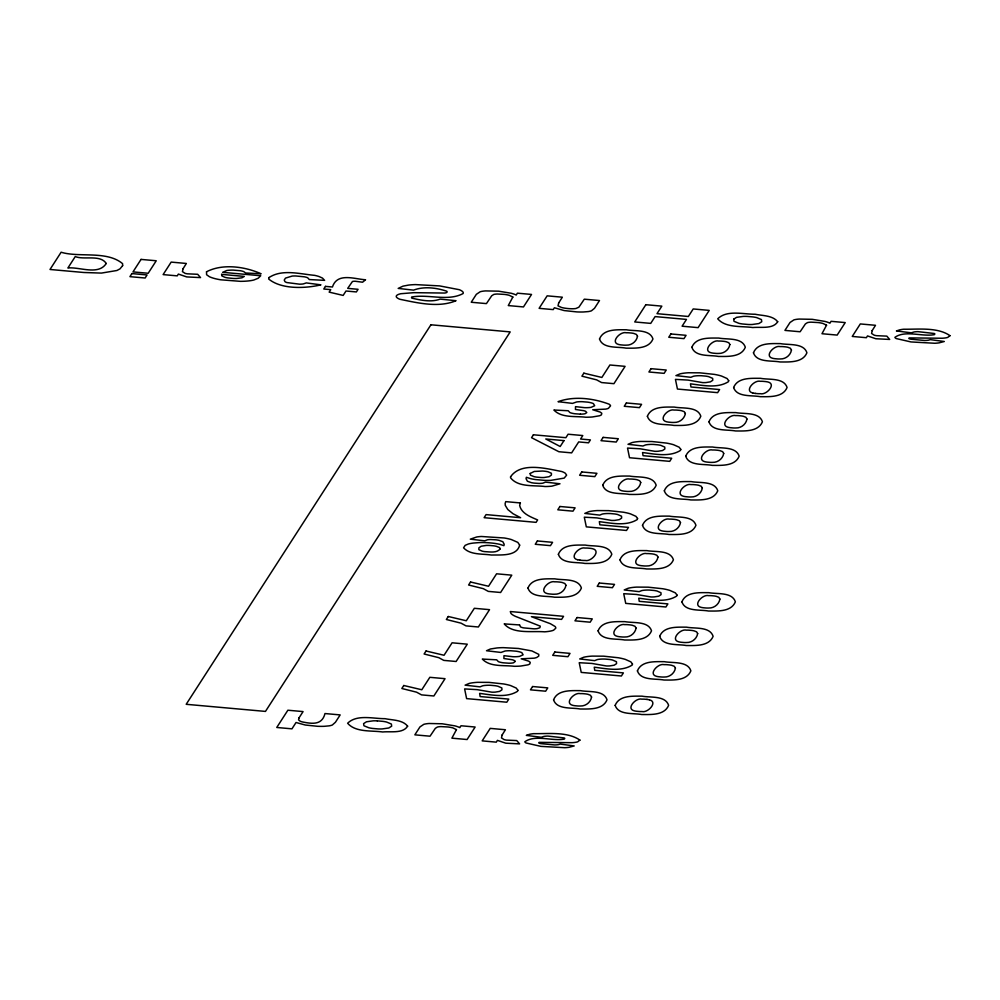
<?xml version="1.0" encoding="UTF-8"?>
<svg xmlns="http://www.w3.org/2000/svg" width="1000" height="1000" viewBox="0 0 1000 1000"><rect width="100%" height="100%" fill="white"/><g stroke="black" fill="none" stroke-linecap="round" stroke-linejoin="round"><path stroke-width="1.5" d="M580.375 414.15L574.875 413.75A9.012 2.025 3.5 0 1 571.75 413.162A10 2.25 3.5 0 1 569.9 412.55L568.212 410.75L553.875 410.012C561.55 418.175 575.388 415.925 585.75 417.225A21.938 4.938 3.5 0 0 592.375 416.975L599.412 415.788A17.775 4 3.5 0 0 601.45 414.787L601.775 413.263L600.25 412.1L592.712 409.75L605.675 409.113A18.088 4.062 3.5 0 0 608.375 408.363L610.562 405.863A23.238 5.225 3.5 0 0 609.025 404.15C593.237 398.25 574.1 395.838 558.05 401.675L572.513 403.387L576.663 401.95A11.15 2.512 3.5 0 1 579.312 401.712A10.113 2.275 3.5 0 1 582.225 401.688L587.612 402.125A9.95 2.237 3.5 0 1 590.487 402.65L591.325 402.863A12 2.7 3.5 0 1 593.425 403.625L594.675 405.737L591.163 407.312A11.463 2.575 3.5 0 1 588.488 407.612L587.525 407.663A9.537 2.15 3.5 0 1 584.487 407.65L575.513 406.625L575.45 409.475L583.725 410.675A9.675 2.175 3.5 0 1 585.688 411.362L586.775 412.575L585.125 413.7A7.75 1.737 3.5 0 1 580.438 414.137M377.25 720.863L382.962 721.375A12.425 2.8 3.5 0 1 386.575 722.038L391.375 724.025L391.662 726.175L388.825 727.987L382.125 728.938A12.425 2.8 3.5 0 1 378.088 728.925L372.375 728.413A12.5 2.812 3.5 0 1 368.75 727.738L363.913 725.75L363.612 723.625L366.475 721.787L373.2 720.837A12.5 2.812 3.5 0 1 377.25 720.863M755.125 393.413L757.8 393.663A7.412 1.663 3.5 0 0 760.375 393.688C766.363 395.35 776.7 384.075 767.938 381.987A7.512 1.688 3.5 0 0 765.6 381.575L762.925 381.337A7.488 1.688 3.5 0 0 760.35 381.3C754.35 379.625 744.025 390.913 752.788 393M579.862 560.175L582.55 560.413A7.412 1.663 3.5 0 0 585.112 560.45C591.112 562.112 601.438 550.837 592.675 548.75A7.512 1.688 3.5 0 0 590.337 548.337L587.663 548.088A7.488 1.688 3.5 0 0 585.087 548.062C579.1 546.388 568.775 557.675 577.525 559.763M647.138 699.425L644.45 699.175A7.488 1.688 3.5 0 0 641.888 699.15C635.887 697.475 625.562 708.763 634.325 710.85A7.525 1.688 3.5 0 0 636.663 711.263L639.338 711.5A7.412 1.663 3.5 0 0 641.912 711.538C647.9 713.2 658.238 701.925 649.475 699.837M646.888 699.4A7.488 1.688 3.5 0 1 649.212 699.812M580.125 560.2A7.412 1.663 3.5 0 1 577.812 559.788M755.375 393.438A7.412 1.663 3.5 0 1 753.075 393.038M519.663 545.125C516.775 556.675 500.725 554.75 491.438 555.037C482.413 553.65 470.138 555.112 463.587 547.812L465.15 545.363L468.387 543.987A24 5.4 3.5 0 1 473.375 543.05L479.438 542.575A20.688 4.65 3.5 0 1 485.95 542.612A22.575 5.075 3.5 0 1 492.625 543.138L494.588 543.387A17.587 3.95 3.5 0 1 499.787 544.35L503.925 545.662L504.188 544.25L502.837 541.712L499.038 540.337A9 2.025 3.5 0 0 495.975 539.825L490.625 539.525A7.4 1.663 3.5 0 0 487.325 539.825L484.775 540.837L470.3 539.163L476.725 536.975A18.587 4.175 3.5 0 1 481.375 536.487L504.275 537.987A25.175 5.663 3.5 0 1 511.35 539.55L517.825 542.388L519.663 545.125M510.575 476.775L510.575 477.812C518.225 487.5 533.962 485.087 545.075 486.525A20.213 4.55 3.5 0 0 551.975 486.138L559.987 483.775L545.5 482.113L542.95 483.137A7.338 1.65 3.5 0 1 541.75 483.312A7.588 1.713 3.5 0 1 538.913 483.438L534.388 483.137A9.262 2.087 3.5 0 1 531.263 482.625L527.4 481.25L526.062 478.7L526.362 477.287L530.425 478.6A17.125 3.85 3.5 0 0 535.538 479.562L544.188 480.325A20.875 4.7 3.5 0 0 550.763 480.375L564.188 478.1L566.625 475.138L565.35 473.288A24.1 5.425 3.5 0 0 561.862 471.55C546.4 468.612 521.062 461.65 510.575 476.775M515.225 661.388L513.575 662.763A7.75 1.737 3.5 0 1 512.487 662.987A7.875 1.775 3.5 0 1 508.825 663.213L503.338 662.812A9.012 2.025 3.5 0 1 500.2 662.225A10.012 2.25 3.5 0 1 498.35 661.612L496.662 659.812L482.325 659.075C490 667.237 503.837 664.987 514.2 666.287A21.938 4.938 3.5 0 0 520.825 666.038L527.863 664.85A17.775 4 3.5 0 0 529.9 663.85L530.225 662.325L528.7 661.162L521.163 658.812L534.125 658.175A18.088 4.062 3.5 0 0 536.825 657.425L538.787 656.062L538.75 654.362L531.938 650.95L518.475 648.475L503.35 647.65A24.25 5.45 3.5 0 0 497 647.95L490.4 649L486.5 650.738L500.962 652.45L505.112 651.012A11.15 2.512 3.5 0 1 507.762 650.775A10.113 2.275 3.5 0 1 510.675 650.75L516.062 651.188A9.95 2.237 3.5 0 1 518.938 651.712L519.775 651.925A12 2.7 3.5 0 1 521.875 652.688L523.125 654.812L519.612 656.375A11.463 2.575 3.5 0 1 516.938 656.675L515.975 656.725A9.537 2.15 3.5 0 1 512.938 656.712L503.963 655.688L503.9 658.538L512.175 659.737A9.675 2.175 3.5 0 1 514.138 660.425L515.225 661.388M527.962 588.05C531.225 598 546.087 595.55 554.525 597.212C563.65 597.225 577.275 598.175 581.413 588.013C578.175 578.025 563.237 580.487 554.788 578.837C545.675 578.875 532.025 577.75 527.962 588.05M558.375 554.288C561.638 564.225 576.5 561.788 584.938 563.438C594.062 563.462 607.688 564.4 611.825 554.237C608.587 544.263 593.663 546.712 585.2 545.075C576.087 545.112 562.438 543.987 558.375 554.288M553.575 699.837C556.838 709.788 571.7 707.35 580.138 709C589.263 709.013 602.888 709.963 607.025 699.8C603.787 689.825 588.862 692.275 580.4 690.638C571.287 690.662 557.638 689.55 553.575 699.837M599.513 338.988C602.775 348.938 617.638 346.488 626.075 348.15C635.2 348.162 648.825 349.113 652.962 338.95C649.725 328.963 634.788 331.425 626.337 329.775C617.225 329.812 603.575 328.688 599.513 338.988M602.725 485.275C605.988 495.213 620.85 492.775 629.3 494.425C638.425 494.45 652.038 495.387 656.188 485.225C652.938 475.25 638.013 477.7 629.562 476.062C620.438 476.1 606.8 474.975 602.725 485.275M598.075 630.837C601.337 640.788 616.2 638.35 624.637 640C633.763 640.013 647.387 640.962 651.525 630.8C648.288 620.825 633.35 623.275 624.9 621.638C615.788 621.663 602.137 620.538 598.075 630.837M619.963 559.812C623.225 569.763 638.088 567.312 646.538 568.962C655.662 568.987 669.275 569.925 673.425 559.763C670.175 549.788 655.25 552.25 646.787 550.6C637.675 550.638 624.038 549.513 619.963 559.812M615.163 705.375C618.425 715.312 633.288 712.875 641.737 714.525C650.863 714.55 664.475 715.487 668.625 705.325C665.375 695.35 650.45 697.8 641.988 696.162C632.875 696.2 619.237 695.075 615.163 705.375M642.5 525.337C645.763 535.275 660.625 532.837 669.062 534.487C678.2 534.513 691.812 535.45 695.95 525.288C692.712 515.312 677.788 517.775 669.325 516.125C660.212 516.163 646.562 515.037 642.5 525.337M637.413 670.875C640.675 680.812 655.537 678.375 663.988 680.025C673.112 680.05 686.725 680.987 690.875 670.825C687.625 660.85 672.7 663.3 664.237 661.663C655.125 661.7 641.488 660.575 637.413 670.875M647.375 416.275C650.638 426.225 665.5 423.787 673.938 425.438C683.062 425.45 696.688 426.4 700.825 416.238C697.588 406.262 682.65 408.713 674.2 407.075C665.088 407.1 651.438 405.975 647.375 416.275M664.325 490.8C667.588 500.737 682.45 498.3 690.888 499.95C700.013 499.975 713.637 500.913 717.775 490.75C714.538 480.775 699.6 483.225 691.15 481.587C682.038 481.625 668.388 480.5 664.325 490.8M659.663 636.362C662.925 646.312 677.788 643.875 686.237 645.525C695.362 645.537 708.975 646.488 713.125 636.325C709.875 626.35 694.95 628.8 686.488 627.163C677.375 627.188 663.737 626.075 659.663 636.362M685.713 456.213C688.975 466.163 703.85 463.725 712.288 465.375C721.413 465.387 735.037 466.337 739.175 456.175C735.925 446.2 721 448.65 712.55 447.013C703.425 447.038 689.788 445.925 685.713 456.213M681.912 601.862C685.175 611.812 700.037 609.375 708.487 611.025C717.613 611.038 731.225 611.987 735.375 601.825C732.125 591.85 717.2 594.3 708.737 592.663C699.625 592.688 685.987 591.562 681.912 601.862M691.875 347.275C695.138 357.225 710 354.775 718.438 356.438C727.562 356.45 741.188 357.4 745.325 347.238C742.075 337.25 727.15 339.712 718.7 338.062C709.587 338.1 695.938 336.975 691.875 347.275M708.962 421.812C712.225 431.75 727.087 429.312 735.537 430.962C744.663 430.988 758.275 431.925 762.425 421.763C759.175 411.788 744.25 414.237 735.788 412.6C726.675 412.638 713.037 411.512 708.962 421.812M733.625 387.525C736.888 397.463 751.762 395.025 760.2 396.675C769.325 396.7 782.938 397.638 787.087 387.475C783.838 377.5 768.913 379.963 760.462 378.312C751.338 378.35 737.7 377.225 733.625 387.525M753.462 352.8C756.725 362.75 771.587 360.312 780.037 361.962C789.163 361.975 802.775 362.925 806.925 352.762C803.675 342.788 788.75 345.238 780.288 343.6C771.175 343.625 757.537 342.5 753.462 352.8M456.463 729.638L451.887 738.162L467.088 739.525L475.138 727.025L461.025 725.763L459.825 727.638A22.1 4.975 3.5 0 0 454.825 725.85L442.175 723.775L429.1 723.5A14.925 3.362 3.5 0 0 423.787 724.35L419.95 726.925L414.85 734.837L430.037 736.2L435.325 728.35L437.35 727.062A8.075 1.812 3.5 0 1 440.95 726.6L448.05 726.988A11.912 2.675 3.5 0 1 452.85 727.887L456.463 729.638M512.85 297.05L508.275 305.575L523.475 306.938L531.538 294.438L517.413 293.175L516.213 295.038A22.1 4.975 3.5 0 0 511.213 293.263L498.562 291.175L485.487 290.912A14.925 3.362 3.5 0 0 480.175 291.762L476.337 294.337L471.238 302.25L486.425 303.612L491.712 295.763L493.738 294.475A8.075 1.812 3.5 0 1 497.337 294.012L504.438 294.4A11.912 2.675 3.5 0 1 509.237 295.3L512.85 297.05M826.55 325.2L821.975 333.725L837.163 335.087L845.225 322.587L831.112 321.325L829.9 323.188A22.1 4.975 3.5 0 0 824.9 321.413L812.262 319.325L799.188 319.062A14.925 3.362 3.5 0 0 793.863 319.913L790.025 322.488L784.925 330.4L800.125 331.763L805.413 323.913L807.438 322.625A8.075 1.812 3.5 0 1 811.038 322.163L818.138 322.55A11.912 2.675 3.5 0 1 822.938 323.45L826.55 325.2M407.625 726.175C402.9 733.825 390.588 731.15 382.688 731.975C371.325 730.35 355.613 732.55 347.625 723.25C356.875 714.075 373.125 718.775 385.037 718.675C392.475 720.238 402.575 719.75 407.625 726.175M777.712 321.737C772.987 329.387 760.662 326.712 752.763 327.537C741.413 325.913 725.7 328.113 717.712 318.8C726.95 309.637 743.213 314.337 755.125 314.237C762.55 315.8 772.663 315.312 777.712 321.737M519.562 624.938L520.45 626.825A8.5 1.913 3.5 0 0 522.112 627.513A9.137 2.05 3.5 0 0 523.612 627.888L533.987 628.837A8.662 1.95 3.5 0 0 537.312 628.587L539.888 627.737L540.262 626.15L515.513 616.388A38.712 8.713 3.5 0 1 510.938 613.387L510.3 611.538L563.562 616.312L561.587 619.388L531.413 616.675L550.337 623.688L555 626.438A27.425 6.162 3.5 0 1 555.737 628.25L553.612 630.188A20.2 4.55 3.5 0 1 549.975 631.188A22.7 5.112 3.5 0 1 544.612 631.825C531.775 630.812 513 634.263 504.212 623.9L519.562 624.938M565.95 585.262C565.125 590.538 560.013 594.475 554.7 594.212A7.412 1.663 3.5 0 1 552.137 594.188L549.45 593.95A7.512 1.688 3.5 0 1 547.112 593.538C538.362 591.45 548.688 580.15 554.675 581.825A7.488 1.688 3.5 0 1 557.25 581.862L559.925 582.1A7.512 1.688 3.5 0 1 562.263 582.513L564.85 583.488L565.95 585.262M637.5 336.2C636.675 341.475 631.562 345.412 626.25 345.15A7.412 1.663 3.5 0 1 623.688 345.125L621 344.888A7.512 1.688 3.5 0 1 618.663 344.475C609.913 342.388 620.237 331.087 626.225 332.762A7.488 1.688 3.5 0 1 628.8 332.8L631.475 333.038A7.512 1.688 3.5 0 1 633.812 333.45L636.4 334.425L637.5 336.2M591.562 697.05C590.737 702.337 585.625 706.263 580.312 706A7.412 1.663 3.5 0 1 577.75 705.975L575.062 705.738A7.525 1.688 3.5 0 1 572.725 705.325C563.975 703.238 574.3 691.95 580.288 693.625A7.488 1.688 3.5 0 1 582.863 693.65L585.538 693.888A7.525 1.688 3.5 0 1 587.875 694.3L590.462 695.275L591.562 697.05M640.725 482.475C639.9 487.762 634.788 491.688 629.475 491.425A7.412 1.663 3.5 0 1 626.9 491.4L624.225 491.163A7.512 1.688 3.5 0 1 621.888 490.75C613.125 488.663 623.45 477.375 629.45 479.05A7.488 1.688 3.5 0 1 632.013 479.075L634.7 479.325A7.512 1.688 3.5 0 1 637.038 479.725L639.625 480.7L640.725 482.475M636.062 628.05C635.237 633.337 630.125 637.263 624.812 637A7.412 1.663 3.5 0 1 622.25 636.975L619.562 636.737A7.512 1.688 3.5 0 1 617.225 636.325C608.475 634.237 618.8 622.95 624.788 624.625A7.488 1.688 3.5 0 1 627.362 624.65L630.037 624.888A7.512 1.688 3.5 0 1 632.375 625.3L634.963 626.275L636.062 628.05M657.962 557.025C657.125 562.3 652.013 566.237 646.712 565.975A7.412 1.663 3.5 0 1 644.137 565.95L641.462 565.7A7.525 1.688 3.5 0 1 639.125 565.288C630.363 563.2 640.688 551.912 646.688 553.587A7.488 1.688 3.5 0 1 649.25 553.625L651.938 553.862A7.512 1.688 3.5 0 1 654.275 554.275L656.862 555.25L657.962 557.025M685.362 413.488C684.538 418.775 679.425 422.7 674.112 422.438A7.412 1.663 3.5 0 1 671.55 422.413L668.863 422.175A7.512 1.688 3.5 0 1 666.525 421.763C657.775 419.675 668.1 408.387 674.087 410.062A7.488 1.688 3.5 0 1 676.663 410.087L679.338 410.325A7.512 1.688 3.5 0 1 681.675 410.737L684.262 411.712L685.362 413.488M680.487 522.55C679.663 527.825 674.55 531.763 669.25 531.5A7.412 1.663 3.5 0 1 666.675 531.475L663.988 531.225A7.512 1.688 3.5 0 1 661.65 530.812C652.9 528.725 663.225 517.438 669.225 519.113A7.488 1.688 3.5 0 1 671.787 519.15L674.475 519.388A7.512 1.688 3.5 0 1 676.8 519.8L679.388 520.775L680.487 522.55M675.413 668.075C674.575 673.363 669.463 677.288 664.163 677.038A7.412 1.663 3.5 0 1 661.587 677L658.913 676.762A7.512 1.688 3.5 0 1 656.575 676.35C647.812 674.262 658.138 662.975 664.137 664.65A7.488 1.688 3.5 0 1 666.7 664.675L669.388 664.925A7.512 1.688 3.5 0 1 671.725 665.337L674.312 666.3L675.413 668.075M702.312 488C701.488 493.288 696.375 497.225 691.062 496.962A7.412 1.663 3.5 0 1 688.5 496.925L685.812 496.688A7.512 1.688 3.5 0 1 683.475 496.275C674.725 494.188 685.05 482.9 691.038 484.575A7.488 1.688 3.5 0 1 693.612 484.6L696.287 484.85A7.512 1.688 3.5 0 1 698.625 485.262L701.213 486.238L702.312 488M729.862 344.487C729.038 349.762 723.925 353.7 718.612 353.438A7.412 1.663 3.5 0 1 716.05 353.413L713.363 353.175A7.512 1.688 3.5 0 1 711.025 352.762C702.262 350.675 712.6 339.375 718.587 341.05A7.488 1.688 3.5 0 1 721.162 341.087L723.838 341.325A7.512 1.688 3.5 0 1 726.175 341.737L728.763 342.713L729.862 344.487M697.663 633.575C696.825 638.862 691.712 642.788 686.413 642.525A7.412 1.663 3.5 0 1 683.838 642.5L681.162 642.262A7.512 1.688 3.5 0 1 678.825 641.85C670.062 639.763 680.387 628.475 686.388 630.15A7.488 1.688 3.5 0 1 688.95 630.175L691.637 630.413A7.512 1.688 3.5 0 1 693.975 630.825L696.562 631.8L697.663 633.575M723.713 453.425C722.887 458.713 717.775 462.638 712.463 462.375A7.412 1.663 3.5 0 1 709.9 462.35L707.212 462.113A7.512 1.688 3.5 0 1 704.875 461.7C696.112 459.613 706.45 448.325 712.438 450A7.488 1.688 3.5 0 1 715.013 450.025L717.688 450.262A7.512 1.688 3.5 0 1 720.025 450.675L722.613 451.65L723.713 453.425M719.9 599.075C719.075 604.362 713.962 608.288 708.662 608.025A7.412 1.663 3.5 0 1 706.087 608L703.413 607.762A7.512 1.688 3.5 0 1 701.075 607.35C692.312 605.262 702.638 593.975 708.637 595.65A7.488 1.688 3.5 0 1 711.2 595.675L713.888 595.913A7.512 1.688 3.5 0 1 716.225 596.325L718.812 597.3L719.9 599.075M746.95 419.012C746.125 424.3 741.012 428.225 735.713 427.975A7.412 1.663 3.5 0 1 733.138 427.938L730.462 427.7A7.512 1.688 3.5 0 1 728.125 427.287C719.362 425.2 729.688 413.913 735.688 415.588A7.488 1.688 3.5 0 1 738.25 415.613L740.938 415.863A7.512 1.688 3.5 0 1 743.275 416.262L745.863 417.238L746.95 419.012M791.45 350.012C790.625 355.3 785.512 359.225 780.212 358.963A7.412 1.663 3.5 0 1 777.638 358.938L774.963 358.7A7.512 1.688 3.5 0 1 772.625 358.288C763.863 356.2 774.188 344.913 780.188 346.587A7.488 1.688 3.5 0 1 782.75 346.613L785.438 346.85A7.512 1.688 3.5 0 1 787.775 347.262L790.362 348.237L791.45 350.012M517.863 690.238L517.55 691.3C506.562 698.188 491.85 694.912 479.637 693.4L480.125 696.55L508.787 699.112L506.8 702.212L466.613 698.612L464.625 688.925L477.2 689.65L491.85 692.175A10.475 2.362 3.5 0 0 495.163 692.125L499.6 691.4L501.962 689.837L501.825 687.938L497.95 686.25A9.787 2.2 3.5 0 0 495.037 685.7L490.737 685.3A10.125 2.275 3.5 0 0 487.788 685.263L486.85 685.3A12.3 2.763 3.5 0 0 484.137 685.537A11.612 2.612 3.5 0 0 482.612 685.812L480.025 686.862L465.1 685.163L469.1 683.462A23.075 5.188 3.5 0 1 473.738 682.65A23.788 5.35 3.5 0 1 477.587 682.325L489.038 682.387L503.575 683.95A24.025 5.4 3.5 0 1 510.725 685.612L516.25 688.075L517.863 690.238M637.562 518.488L637.25 519.55C626.263 526.438 611.55 523.175 599.338 521.65L599.825 524.8L628.488 527.375L626.487 530.462L586.312 526.862L584.312 517.188L596.9 517.9L611.55 520.425A10.475 2.362 3.5 0 0 614.862 520.375L619.3 519.65L621.65 518.088L621.512 516.188L617.638 514.513A9.8 2.2 3.5 0 0 614.725 513.95L610.425 513.562A10.137 2.275 3.5 0 0 607.487 513.525L606.538 513.55A12.287 2.763 3.5 0 0 603.837 513.787A11.6 2.612 3.5 0 0 602.312 514.062L599.725 515.112L584.8 513.413L588.8 511.712A23.075 5.188 3.5 0 1 593.438 510.9A23.788 5.35 3.5 0 1 597.288 510.575L608.737 510.65L623.275 512.2A24.025 5.4 3.5 0 1 630.425 513.862L635.95 516.337L637.562 518.488M680.775 449.375L680.462 450.438C669.475 457.325 654.762 454.05 642.55 452.537L643.05 455.688L671.7 458.25L669.712 461.35L629.525 457.738L627.537 448.062L640.113 448.787L654.762 451.312A10.475 2.362 3.5 0 0 658.088 451.25L662.513 450.538L664.875 448.975L664.737 447.075L660.863 445.387A9.8 2.2 3.5 0 0 657.95 444.837L653.65 444.438A10.137 2.275 3.5 0 0 650.713 444.4L649.762 444.438A12.3 2.763 3.5 0 0 647.05 444.675A11.6 2.612 3.5 0 0 645.525 444.95L642.938 446L628.013 444.3L632.013 442.6A23.087 5.188 3.5 0 1 636.65 441.788A23.788 5.35 3.5 0 1 640.5 441.45L651.95 441.525L666.488 443.088A24.025 5.4 3.5 0 1 673.637 444.75L679.163 447.212L680.775 449.375M632.475 664.025L632.163 665.088C621.175 671.975 606.462 668.7 594.25 667.188L594.738 670.337L623.4 672.9L621.4 676L581.225 672.4L579.225 662.712L591.812 663.438L606.462 665.962A10.488 2.362 3.5 0 0 609.775 665.913L614.212 665.188L616.575 663.625L616.438 661.725L612.562 660.037A9.8 2.2 3.5 0 0 609.65 659.488L605.35 659.087A10.125 2.275 3.5 0 0 602.4 659.05L601.462 659.087A12.287 2.763 3.5 0 0 598.75 659.325A11.612 2.612 3.5 0 0 597.225 659.6L594.637 660.65L579.712 658.95L583.713 657.25A23.075 5.188 3.5 0 1 588.35 656.438A23.788 5.35 3.5 0 1 592.2 656.112L603.65 656.175L618.188 657.738A24.025 5.4 3.5 0 1 625.337 659.4L630.862 661.862L632.475 664.025M728.688 380.675L728.375 381.737C717.387 388.625 702.675 385.363 690.462 383.837L690.962 386.987L719.613 389.562L717.625 392.65L677.438 389.05L675.45 379.375L688.025 380.087L702.675 382.612A10.475 2.362 3.5 0 0 706 382.562L710.425 381.838L712.788 380.275L712.65 378.375L708.775 376.7A9.8 2.2 3.5 0 0 705.863 376.138L701.562 375.75A10.125 2.275 3.5 0 0 698.625 375.712L697.675 375.737A12.3 2.763 3.5 0 0 694.963 375.975A11.612 2.612 3.5 0 0 693.438 376.25L690.85 377.3L675.925 375.6L679.925 373.9A23.087 5.188 3.5 0 1 684.562 373.088A23.788 5.35 3.5 0 1 688.413 372.762L699.862 372.837L714.4 374.387A24.025 5.4 3.5 0 1 721.55 376.05L727.075 378.512L728.688 380.675M676.975 595.025L676.663 596.087C665.675 602.975 650.962 599.7 638.75 598.188L639.237 601.325L667.9 603.9L665.9 607L625.725 603.387L623.725 593.713L636.312 594.438L650.962 596.962A10.488 2.362 3.5 0 0 654.275 596.9L658.713 596.188L661.075 594.625L660.938 592.725L657.062 591.038A9.8 2.2 3.5 0 0 654.15 590.487L649.85 590.087A10.125 2.275 3.5 0 0 646.9 590.05L645.95 590.087A12.287 2.763 3.5 0 0 643.25 590.325A11.612 2.612 3.5 0 0 641.725 590.6L639.138 591.65L624.212 589.95L628.212 588.25A23.075 5.188 3.5 0 1 632.85 587.425A23.788 5.35 3.5 0 1 636.7 587.1L648.15 587.175L662.688 588.737A24.025 5.4 3.5 0 1 669.837 590.4L675.362 592.863L676.975 595.025M520.388 502.95L519.65 505.45C521.462 513.675 530.75 516.9 537.625 519.95L536.075 522.35L484.113 517.688L486.087 514.612L520.638 517.712L513.025 513.725L507.812 509.538L505.288 505.412L505.138 503.475L505.737 501.625L520.388 502.95M269.137 277.488L268.663 278.988C281.188 289.45 305.113 288.625 320.913 284.85L306.312 282.913L303.325 283.913A8.675 1.95 3.5 0 1 301.925 284.075A9.012 2.025 3.5 0 1 299.5 284.175L286.9 282.562A10.613 2.387 3.5 0 1 284.988 281.65L284.225 280.075L285.487 278.113L292.188 276.062A10.8 2.425 3.5 0 1 295.788 275.975L304.538 276.837A9.287 2.087 3.5 0 1 305.988 277.188A8.512 1.913 3.5 0 1 307.7 277.8L309.325 279.562L324.613 280.35L322.475 278.087L319.25 276.613A21.412 4.812 3.5 0 0 314.613 275.35C300.1 274.062 282.162 268.837 269.137 277.488M183.012 268.788L182.45 271.625L185.037 273.325A7.925 1.787 3.5 0 0 187.312 273.825L197.688 274.288L200.538 277.6L186.713 276.913L178.375 274.088L177.225 275.863L163.113 274.6L171.175 262.1L186.363 263.463L183.012 268.788M502.075 735.062L501.5 737.913L504.1 739.6A7.925 1.787 3.5 0 0 506.375 740.113L516.75 740.575L519.6 743.875L505.775 743.188L497.425 740.362L496.287 742.15L482.175 740.875L490.225 728.375L505.425 729.75L502.075 735.062M872.163 330.625L871.587 333.462L874.188 335.163A7.925 1.787 3.5 0 0 876.462 335.675L886.838 336.125L889.675 339.438L875.85 338.75L867.513 335.925L866.363 337.7L852.25 336.438L860.312 323.938L875.512 325.3L872.163 330.625M733.688 319.188L734 321.312L738.838 323.3A12.5 2.812 3.5 0 0 742.463 323.975L748.175 324.487A12.425 2.8 3.5 0 0 752.212 324.5L758.9 323.55L761.737 321.737L761.462 319.587L756.663 317.6A12.425 2.8 3.5 0 0 753.037 316.938L747.337 316.425A12.5 2.812 3.5 0 0 743.288 316.4L736.562 317.35L733.688 319.188M221.612 274.375L221.875 275.95L224.925 277.3A10.237 2.3 3.5 0 0 227.712 277.9L233.4 278.475A10.188 2.288 3.5 0 0 236.575 278.5L241.925 277.812L244.312 276.413L221.612 274.375M530.188 473.475L530.375 475.125L533.962 476.625A9.175 2.062 3.5 0 0 536.65 477.125L540.925 477.512A9.162 2.062 3.5 0 0 544 477.512L549.1 476.712L551.413 475.062L551.4 473.288L548.1 471.812A8.575 1.925 3.5 0 0 545.55 471.337A9.838 2.212 3.5 0 0 542.463 471.037L534.25 471.45L530.188 473.475M500.288 548.775C496.9 553.35 489.725 551.825 484.675 551.613A8.462 1.9 3.5 0 1 482.137 551.138L478.862 549.663L478.875 547.863L481.188 546.225L486.275 545.425A9.162 2.062 3.5 0 1 489.35 545.438L493.638 545.812A9.062 2.037 3.5 0 1 496.312 546.312L499.5 547.537L500.288 548.775M558.7 302.863L558.013 305.837L561.512 307.475A12.15 2.737 3.5 0 0 566.388 308.375A12.912 2.9 3.5 0 0 569.788 308.688L571.2 308.75A8.2 1.85 3.5 0 0 575.925 308.5L578.875 307.2L584.312 299.175L599.5 300.538L594.5 308.3L591.475 310.788A16.7 3.75 3.5 0 1 588.35 311.575L583.5 311.975A21.538 4.85 3.5 0 1 576.838 311.913L564.138 310.562L554.4 307.762L553.212 309.6L539.1 308.337L547.163 295.837L562.35 297.2L558.7 302.863M299.037 717.85L298.562 719.85L300.2 721.213A9.95 2.237 3.5 0 0 302.45 721.95C311.462 723.688 322.025 725.675 324.975 713.55L340.175 714.912L335.438 722.25L332.325 725.013A18.137 4.075 3.5 0 1 329.2 725.85L324.263 726.312A20.8 4.675 3.5 0 1 317.462 726.287L305.312 725.025L296.038 722.5L291.95 728.838L276.75 727.475L287.875 710.225L303.075 711.587L299.037 717.85M579.913 740.113L577.65 741.838A12.912 2.9 3.5 0 1 574.663 742.45A13.288 2.988 3.5 0 1 571.95 742.675L539.4 742.35A3.062 0.688 3.5 0 0 538.888 742.562A3.713 0.838 3.5 0 0 538.787 742.85A3.4 0.762 3.5 0 0 539.188 743.162L539.438 743.263A4.787 1.075 3.5 0 0 540.75 743.625L554.513 744.925A8.113 1.825 3.5 0 0 556.725 744.837A8.438 1.9 3.5 0 0 558.513 744.6L560.25 744.075L574.212 745.938L569 747.3A18.337 4.125 3.5 0 1 564.725 747.7L540.925 746.375L526.087 742.987A15.375 3.462 3.5 0 1 524.825 741.775C534.825 734.5 551.25 741.062 563.3 739.262A3.85 0.862 3.5 0 0 564.462 738.988L564.75 738.325A4.662 1.05 3.5 0 0 564.113 737.925L547.913 736.087A9.312 2.1 3.5 0 0 545.337 736.225A9.775 2.2 3.5 0 0 543.913 736.425L541.25 737.262L526.325 735.387L529.362 734.362A21.575 4.85 3.5 0 1 533.6 733.662C548.575 733.875 567.413 731.45 579.913 740.113M950 335.675L947.738 337.4A12.912 2.9 3.5 0 1 944.75 338.013A13.288 2.988 3.5 0 1 942.038 338.237L909.475 337.912A3.062 0.688 3.5 0 0 908.975 338.125A3.713 0.838 3.5 0 0 908.875 338.413A3.4 0.762 3.5 0 0 909.275 338.725L909.525 338.825A4.775 1.075 3.5 0 0 910.837 339.188L924.6 340.487A8.113 1.825 3.5 0 0 926.812 340.4A8.425 1.9 3.5 0 0 928.587 340.163L930.337 339.637L944.3 341.5L939.075 342.863A18.337 4.125 3.5 0 1 934.8 343.263L911 341.938L896.175 338.55A15.362 3.462 3.5 0 1 894.912 337.337C904.912 330.062 921.338 336.625 933.388 334.812A3.85 0.862 3.5 0 0 934.55 334.538L934.837 333.888A4.662 1.05 3.5 0 0 934.2 333.488L918 331.65A9.312 2.1 3.5 0 0 915.425 331.788A9.775 2.2 3.5 0 0 913.988 331.987L911.325 332.825L896.413 330.95L899.45 329.925A21.575 4.85 3.5 0 1 903.688 329.225C918.662 329.425 937.5 327.013 950 335.675M411.613 297.4L411.562 297.725A5.55 1.25 3.5 0 0 412.125 298.212C421.062 300.225 431.3 302.5 440.138 299.113L456.05 300.7C438.7 308.012 417.775 302.95 399.862 299.275A21.587 4.862 3.5 0 1 396.5 297.137A20.3 4.562 3.5 0 1 396.463 295.788A22.163 4.988 3.5 0 1 397.55 294.837A19.95 4.487 3.5 0 1 400.8 293.725L413.713 292.675L444.7 293.05A7 1.575 3.5 0 0 446.512 292.575L446.725 292.438A9.25 2.075 3.5 0 0 447.075 291.675A8.912 2 3.5 0 0 446.613 291.175C436.275 287.725 423.925 286.163 413.55 290.138L398.188 288.412L403.013 286.15L408.475 285.1A24.425 5.487 3.5 0 1 415.538 284.6L439.637 285.912L459.325 289.7A24.562 5.525 3.5 0 1 463 292.087A23.3 5.238 3.5 0 1 463.025 293.6C447.863 301.575 429.025 294.125 412.575 296.875A5.763 1.3 3.5 0 0 411.75 297.25L411.613 297.4M106.225 263.488C98.4 275.775 79.35 266.637 67.888 268L75.263 256.562C83.85 260.2 100.525 254.275 106.225 263.488M206.513 271.788L206.588 274.725L209.387 276.7A26.575 5.975 3.5 0 0 214.325 278.45A23.825 5.362 3.5 0 0 220.738 279.8L240.338 281.337A23.688 5.325 3.5 0 0 247.775 281A23.788 5.35 3.5 0 0 253.888 279.988L258.212 278.238L260.712 275.738L222.638 272.325L226.825 270.5A12.65 2.85 3.5 0 1 229.887 270.175A11.2 2.512 3.5 0 1 233.312 270.113L240.3 270.725A8.637 1.938 3.5 0 1 242.25 271.137A8.213 1.85 3.5 0 1 243.8 271.637L245.613 272.987L261.112 273.788C245.1 266.575 222.55 263.35 206.513 271.788M122.638 265.613L120.037 268.825L116.9 270.5L101.425 273.087L83.925 272.5L50 269.475L61.125 252.225C79.162 257.825 106.713 250.312 122.6 263.663L122.638 265.613M131.9 273.587L129.925 276.65L145.125 278.012L147.088 274.95L131.9 273.587M141.05 259.4L132.988 271.9L148.188 273.263L156.25 260.763L141.05 259.4M325.475 286.375L323.775 289.012L330.75 289.637L329.15 292.125L343.15 295.425L346 291.012L356.375 291.938L358.075 289.3L347.7 288.375L352.388 281.575A3.287 0.737 3.5 0 1 353.475 281.325A3.938 0.887 3.5 0 1 355.262 281.262L362.587 282.213L365.55 279.762C354.688 279.15 337.175 272.2 332.45 287L325.475 286.375M430.925 324.787L186.188 704.3L265.462 711.413L510.2 331.9L430.925 324.787M533.413 434.787L531.55 437.688L558.875 451.725L571.638 452.875L578.688 441.925L588.538 442.812L590.413 439.9L580.562 439.025L582.8 435.55L568.1 434.225L565.862 437.7L533.413 434.787M583.85 373.175L581.912 376.175L596.613 379.85L601.587 382.562L613.925 383.675L625.087 366.35L609.9 364.988L601.862 377.45L583.85 373.175M645.85 304.7L634.725 321.95L650.725 323.387L655.113 316.588L686.475 319.413L682.087 326.2L698.1 327.638L709.225 310.387L693.213 308.95L688.35 316.488L656.988 313.675L661.85 306.137L645.85 304.7M403.787 685.5L401.85 688.5L416.562 692.175L421.538 694.887L433.862 695.987L445.037 678.675L429.837 677.312L421.8 689.762L403.787 685.5M426.037 651L424.1 654L438.812 657.675L443.787 660.387L456.112 661.488L467.287 644.175L452.088 642.8L444.05 655.263L426.037 651M448.288 616.5L446.35 619.5L461.062 623.175L466.037 625.887L478.363 626.987L489.538 609.663L474.338 608.3L466.3 620.763L448.288 616.5M470.538 582L468.6 585L483.312 588.663L488.288 591.388L500.613 592.487L511.788 575.163L496.587 573.8L488.55 586.263L470.538 582M563.987 440.613L560.188 446.5L545.763 438.975L563.987 440.613M603.138 437.375L601 440.675L616.2 442.05L618.337 438.738L603.138 437.375M581.737 471.95L579.612 475.262L594.8 476.625L596.938 473.312L581.737 471.95M537.388 540.962L535.25 544.275L550.45 545.638L552.575 542.325L537.388 540.962M626.388 402.962L624.25 406.275L639.45 407.638L641.575 404.325L626.388 402.962M670.888 333.963L668.75 337.262L683.95 338.625L686.075 335.325L670.888 333.963M559.913 506.488L557.788 509.8L572.975 511.163L575.112 507.85L559.913 506.488M651.05 368.675L648.913 371.987L664.112 373.35L666.25 370.037L651.05 368.675M532.587 686.525L530.45 689.837L545.65 691.2L547.775 687.887L532.587 686.525M554.837 652.025L552.7 655.337L567.9 656.7L570.025 653.388L554.837 652.025M577.087 617.525L574.95 620.825L590.15 622.2L592.275 618.888L577.087 617.525M599.338 583.025L597.2 586.325L612.4 587.688L614.525 584.388L599.338 583.025"/></g></svg>
